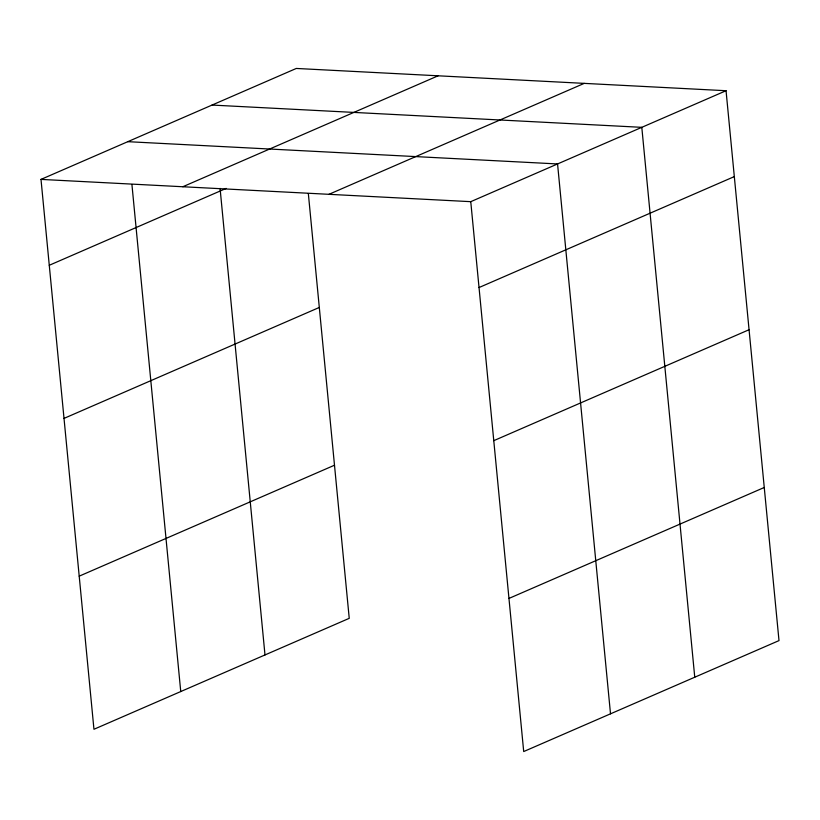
<?xml version="1.0" encoding="UTF-8"?>
<svg xmlns="http://www.w3.org/2000/svg" width="820" height="820" viewBox="0 0 820 820"><rect width="100%" height="100%" fill="white"/><g stroke="black" fill="none" stroke-linecap="round" stroke-linejoin="round"><path stroke-width="1.23" d="M308.34 193.561L349.238 618.331L93.951 729.277L41 179.395L296.297 68.45L726.048 90.723L779 640.604L523.703 751.55L470.762 201.669L726.048 90.723M182.819 186.745L438.116 75.799M49.272 265.28L226.166 188.405M328.943 194.32L584.229 83.373M64.011 418.395L319.308 307.449M479.023 287.543L734.32 176.597M79.202 576.163L334.498 465.217M493.773 440.668L749.07 329.722M508.964 598.426L764.26 487.48M212.052 105.062L641.804 127.336L694.755 677.217M127.797 141.675L557.559 163.949L610.51 713.83M41 179.395L470.762 201.669M220.078 188.415L264.993 654.944M131.938 184.613L180.748 691.557"/></g></svg>
